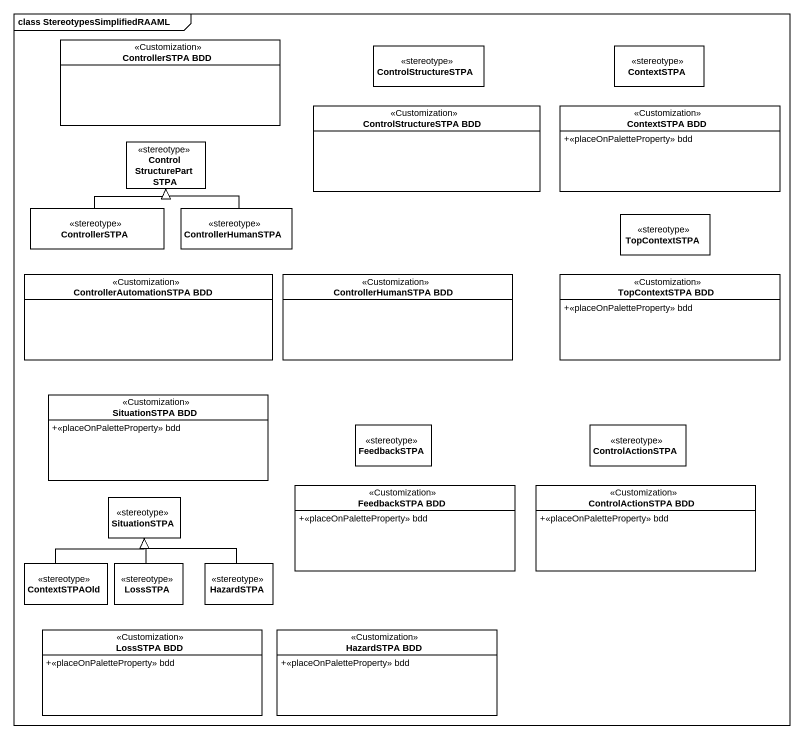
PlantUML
@startuml
mainframe class StereotypesSimplifiedRAAML
hide circle
hide empty members
skinparam classAttributeIconSize 0
class "ControllerSTPA BDD" as ControllerSTPA_BDD <<Customization>>
class ControlStructureSTPA <<stereotype>>
class ContextSTPA <<stereotype>>
class "ControlStructureSTPA BDD" as ControlStructureSTPA_BDD <<Customization>>
class "ContextSTPA BDD" as ContextSTPA_BDD <<Customization>> {
  +<<placeOnPaletteProperty>> bdd
}
class ControlStructurePartSTPA <<stereotype>>
class ControllerSTPA <<stereotype>>
class ControllerHumanSTPA <<stereotype>>
class TopContextSTPA <<stereotype>>
class "ControllerAutomationSTPA BDD" as ControllerAutomationSTPA_BDD <<Customization>>
class "ControllerHumanSTPA BDD" as ControllerHumanSTPA_BDD <<Customization>>
class "TopContextSTPA BDD" as TopContextSTPA_BDD <<Customization>> {
  +<<placeOnPaletteProperty>> bdd
}
class "SituationSTPA BDD" as SituationSTPA_BDD <<Customization>> {
  +<<placeOnPaletteProperty>> bdd
}
class FeedbackSTPA <<stereotype>>
class ControlActionSTPA <<stereotype>>
class "FeedbackSTPA BDD" as FeedbackSTPA_BDD <<Customization>> {
  +<<placeOnPaletteProperty>> bdd
}
class "ControlActionSTPA BDD" as ControlActionSTPA_BDD <<Customization>> {
  +<<placeOnPaletteProperty>> bdd
}
class SituationSTPA <<stereotype>>
class ContextSTPAOld <<stereotype>>
class LossSTPA <<stereotype>>
class HazardSTPA <<stereotype>>
class "LossSTPA BDD" as LossSTPA_BDD <<Customization>> {
  +<<placeOnPaletteProperty>> bdd
}
class "HazardSTPA BDD" as HazardSTPA_BDD <<Customization>> {
  +<<placeOnPaletteProperty>> bdd
}
ControllerSTPA -up-|> ControlStructurePartSTPA
ControllerHumanSTPA -up-|> ControlStructurePartSTPA
ContextSTPAOld -up-|> SituationSTPA
LossSTPA -up-|> SituationSTPA
HazardSTPA -up-|> SituationSTPA
@enduml
